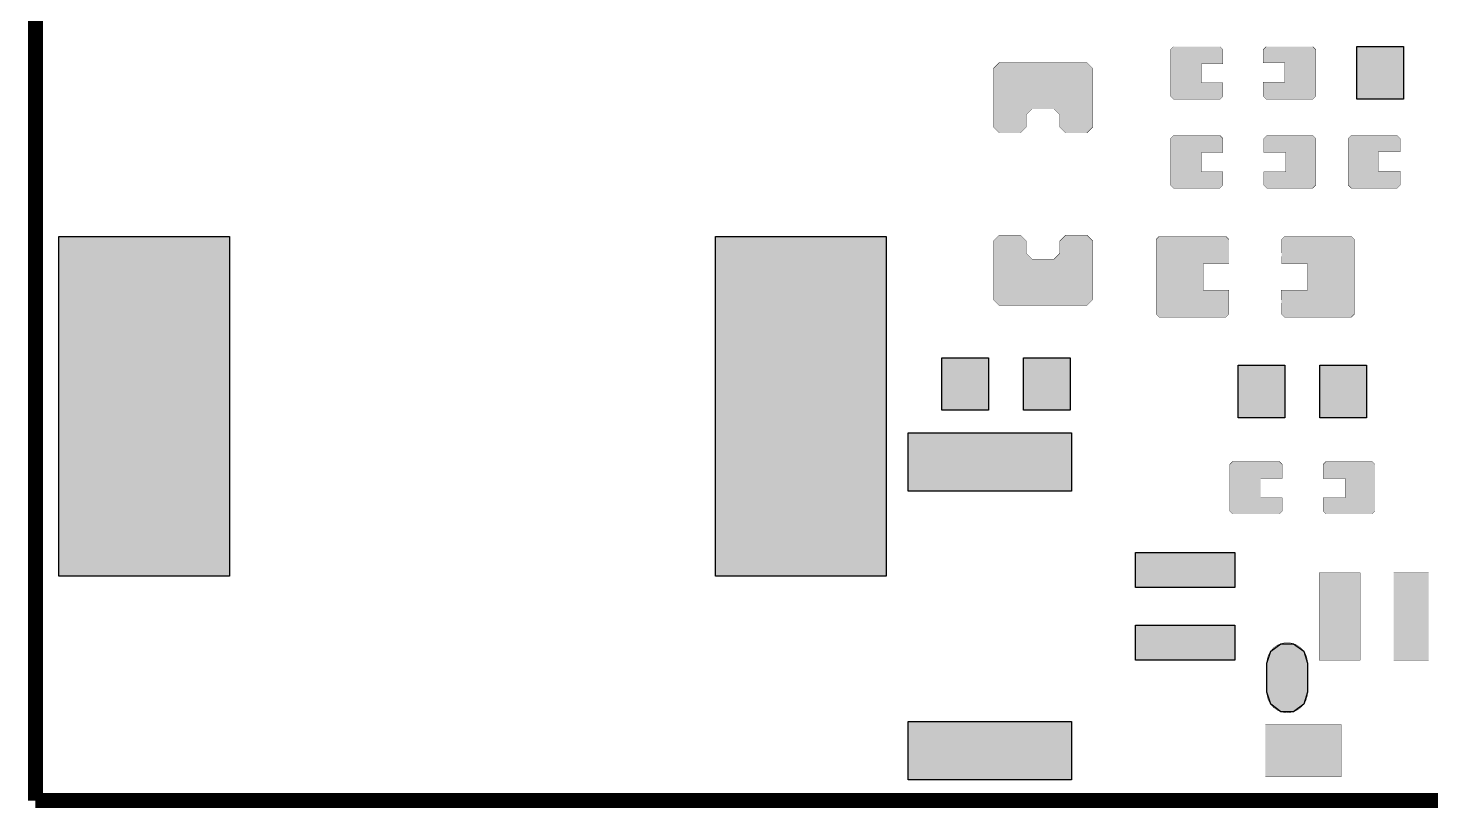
# Model space of a CAD drawing. Header units: millimetres. Extents: x -0.1 to 60.1, y -0.1 to 30.1.
# Drawn here: x -0.13 to 23.92, y -0.13 to 13.24 of the extents above; entities that cross this region are included whole.
import ezdxf

# ---------------------------------------------------------------- set-up
doc = ezdxf.new("R2010")
doc.units = ezdxf.units.MM
doc.header["$MEASUREMENT"] = 0
doc.layers.add('Board-Outline-Layer', color=7, linetype='Continuous', true_color=0xff00ff)
doc.layers.add('Top-Paste-Mask-Layer', color=7, linetype='Continuous', true_color=0x808080)

msp = doc.modelspace()

# ---------------------------------------------------------------- hatches: boundary and pattern name
at = {"layer": 'Top-Paste-Mask-Layer'}
for points in [[(19.506, 12.024), (20.306, 12.024), (20.356, 12.074), (20.356, 12.302), (19.986, 12.302), (19.986, 12.632), (20.356, 12.632), (20.356, 12.874), (20.306, 12.924), (19.506, 12.924), (19.456, 12.874), (19.456, 12.074)], [(19.506, 12.024), (20.306, 12.024), (20.356, 12.074), (20.356, 12.302), (19.986, 12.302), (19.986, 12.632), (20.356, 12.632), (20.356, 12.874), (20.306, 12.924), (19.506, 12.924), (19.456, 12.874), (19.456, 12.074)], [(21.896, 12.924), (21.096, 12.924), (21.046, 12.874), (21.046, 12.646), (21.416, 12.646), (21.416, 12.316), (21.046, 12.316), (21.046, 12.074), (21.096, 12.024), (21.896, 12.024), (21.946, 12.074), (21.946, 12.874)], [(21.896, 12.924), (21.096, 12.924), (21.046, 12.874), (21.046, 12.646), (21.416, 12.646), (21.416, 12.316), (21.046, 12.316), (21.046, 12.074), (21.096, 12.024), (21.896, 12.024), (21.946, 12.074), (21.946, 12.874)], [(23.449, 12.924), (23.449, 12.024), (22.649, 12.024), (22.649, 12.924)], [(18.023, 11.444), (17.661, 11.444), (17.561, 11.544), (17.561, 11.755), (17.461, 11.855), (17.083, 11.855), (16.983, 11.755), (16.983, 11.544), (16.883, 11.444), (16.522, 11.444), (16.422, 11.544), (16.422, 12.552), (16.522, 12.652), (18.023, 12.652), (18.123, 12.552), (18.123, 11.544)], [(18.023, 11.444), (17.661, 11.444), (17.561, 11.544), (17.561, 11.755), (17.461, 11.855), (17.083, 11.855), (16.983, 11.755), (16.983, 11.544), (16.883, 11.444), (16.522, 11.444), (16.422, 11.544), (16.422, 12.552), (16.522, 12.652), (18.023, 12.652), (18.123, 12.552), (18.123, 11.544)], [(19.506, 10.5), (20.306, 10.5), (20.356, 10.55), (20.356, 10.778), (19.986, 10.778), (19.986, 11.108), (20.356, 11.108), (20.356, 11.35), (20.306, 11.4), (19.506, 11.4), (19.456, 11.35), (19.456, 10.55)], [(19.506, 10.5), (20.306, 10.5), (20.356, 10.55), (20.356, 10.778), (19.986, 10.778), (19.986, 11.108), (20.356, 11.108), (20.356, 11.35), (20.306, 11.4), (19.506, 11.4), (19.456, 11.35), (19.456, 10.55)], [(21.056, 10.55), (21.056, 10.778), (21.436, 10.778), (21.436, 11.108), (21.056, 11.108), (21.056, 11.35), (21.106, 11.4), (21.896, 11.4), (21.946, 11.35), (21.946, 10.55), (21.896, 10.5), (21.106, 10.5)], [(21.056, 10.55), (21.056, 10.778), (21.436, 10.778), (21.436, 11.108), (21.056, 11.108), (21.056, 11.35), (21.106, 11.4), (21.896, 11.4), (21.946, 11.35), (21.946, 10.55), (21.896, 10.5), (21.106, 10.5)], [(23.394, 11.35), (23.394, 11.122), (23.014, 11.122), (23.014, 10.792), (23.394, 10.792), (23.394, 10.55), (23.344, 10.5), (22.554, 10.5), (22.504, 10.55), (22.504, 11.35), (22.554, 11.4), (23.344, 11.4)], [(23.394, 11.35), (23.394, 11.122), (23.014, 11.122), (23.014, 10.792), (23.394, 10.792), (23.394, 10.55), (23.344, 10.5), (22.554, 10.5), (22.504, 10.55), (22.504, 11.35), (22.554, 11.4), (23.344, 11.4)], [(3.327, 9.669), (3.327, 3.849), (0.403, 3.849), (0.403, 9.669)], [(14.583, 9.669), (14.583, 3.849), (11.659, 3.849), (11.659, 9.669)], [(18.023, 9.694), (17.661, 9.694), (17.561, 9.594), (17.561, 9.383), (17.461, 9.283), (17.083, 9.283), (16.983, 9.383), (16.983, 9.594), (16.883, 9.694), (16.522, 9.694), (16.422, 9.594), (16.422, 8.586), (16.522, 8.486), (18.023, 8.486), (18.123, 8.586), (18.123, 9.594)], [(18.023, 9.694), (17.661, 9.694), (17.561, 9.594), (17.561, 9.383), (17.461, 9.283), (17.083, 9.283), (16.983, 9.383), (16.983, 9.594), (16.883, 9.694), (16.522, 9.694), (16.422, 9.594), (16.422, 8.586), (16.522, 8.486), (18.023, 8.486), (18.123, 8.586), (18.123, 9.594)], [(20.459, 9.619), (20.459, 9.199), (20.014, 9.199), (20.014, 8.749), (20.454, 8.749), (20.459, 8.339), (20.409, 8.289), (19.259, 8.289), (19.209, 8.339), (19.209, 9.619), (19.259, 9.669), (20.409, 9.669)], [(20.459, 9.619), (20.459, 9.199), (20.014, 9.199), (20.014, 8.749), (20.454, 8.749), (20.459, 8.339), (20.409, 8.289), (19.259, 8.289), (19.209, 8.339), (19.209, 9.619), (19.259, 9.669), (20.409, 9.669)], [(22.609, 9.619), (22.609, 8.339), (22.559, 8.289), (21.409, 8.289), (21.359, 8.339), (21.354, 8.749), (21.804, 8.749), (21.804, 9.199), (21.364, 9.199), (21.359, 9.619), (21.409, 9.669), (22.559, 9.669)], [(22.609, 9.619), (22.609, 8.339), (22.559, 8.289), (21.409, 8.289), (21.359, 8.339), (21.354, 8.749), (21.804, 8.749), (21.804, 9.199), (21.364, 9.199), (21.359, 9.619), (21.409, 9.669), (22.559, 9.669)], [(16.337, 7.59), (16.337, 6.69), (15.537, 6.69), (15.537, 7.59)], [(17.737, 7.59), (17.737, 6.69), (16.937, 6.69), (16.937, 7.59)], [(20.617, 6.563), (20.617, 7.463), (21.417, 7.463), (21.417, 6.563)], [(22.017, 6.563), (22.017, 7.463), (22.817, 7.463), (22.817, 6.563)], [(17.759, 5.305), (14.959, 5.305), (14.959, 6.305), (17.759, 6.305)], [(20.522, 4.912), (21.322, 4.912), (21.372, 4.962), (21.372, 5.19), (21.002, 5.19), (21.002, 5.52), (21.372, 5.52), (21.372, 5.762), (21.322, 5.812), (20.522, 5.812), (20.472, 5.762), (20.472, 4.962)], [(20.522, 4.912), (21.322, 4.912), (21.372, 4.962), (21.372, 5.19), (21.002, 5.19), (21.002, 5.52), (21.372, 5.52), (21.372, 5.762), (21.322, 5.812), (20.522, 5.812), (20.472, 5.762), (20.472, 4.962)], [(22.072, 4.962), (22.072, 5.19), (22.452, 5.19), (22.452, 5.52), (22.072, 5.52), (22.072, 5.762), (22.122, 5.812), (22.912, 5.812), (22.962, 5.762), (22.962, 4.962), (22.912, 4.912), (22.122, 4.912)], [(22.072, 4.962), (22.072, 5.19), (22.452, 5.19), (22.452, 5.52), (22.072, 5.52), (22.072, 5.762), (22.122, 5.812), (22.912, 5.812), (22.962, 5.762), (22.962, 4.962), (22.912, 4.912), (22.122, 4.912)], [(20.559, 3.655), (18.859, 3.655), (18.859, 4.255), (20.559, 4.255)], [(22.007, 3.906), (22.007, 2.406), (22.707, 2.406), (22.707, 3.906)], [(22.007, 3.906), (22.007, 2.406), (22.707, 2.406), (22.707, 3.906)], [(23.282, 3.906), (23.282, 2.406), (23.882, 2.406), (23.882, 3.906)], [(23.282, 3.906), (23.282, 2.406), (23.882, 2.406), (23.882, 3.906)], [(20.559, 2.405), (18.859, 2.405), (18.859, 3.005), (20.559, 3.005)], [(21.448, 2.706), (21.431, 2.705), (21.414, 2.703), (21.396, 2.701), (21.379, 2.697), (21.362, 2.693), (21.346, 2.688), (21.329, 2.682), (21.313, 2.675), (21.297, 2.668), (21.282, 2.659), (21.267, 2.65), (21.253, 2.64), (21.239, 2.63), (21.226, 2.619), (21.213, 2.607), (21.201, 2.594), (21.189, 2.581), (21.178, 2.568), (21.168, 2.553), (21.158, 2.539), (21.15, 2.524), (21.142, 2.508), (21.135, 2.492), (21.128, 2.476), (21.123, 2.459), (21.118, 2.443), (21.114, 2.426), (21.111, 2.408), (21.109, 2.391), (21.108, 2.374), (21.107, 2.356), (21.107, 1.856), (21.108, 1.839), (21.109, 1.821), (21.111, 1.804), (21.114, 1.787), (21.118, 1.77), (21.123, 1.753), (21.128, 1.736), (21.135, 1.72), (21.142, 1.704), (21.15, 1.689), (21.158, 1.674), (21.168, 1.659), (21.178, 1.645), (21.189, 1.631), (21.201, 1.618), (21.213, 1.606), (21.226, 1.594), (21.239, 1.583), (21.253, 1.572), (21.267, 1.562), (21.282, 1.553), (21.297, 1.545), (21.313, 1.537), (21.329, 1.53), (21.346, 1.524), (21.362, 1.519), (21.379, 1.515), (21.396, 1.511), (21.414, 1.509), (21.431, 1.507), (21.448, 1.506), (21.466, 1.506), (21.483, 1.507), (21.501, 1.509), (21.518, 1.511), (21.535, 1.515), (21.552, 1.519), (21.569, 1.524), (21.585, 1.53), (21.601, 1.537), (21.617, 1.545), (21.632, 1.553), (21.647, 1.562), (21.661, 1.572), (21.675, 1.583), (21.689, 1.594), (21.701, 1.606), (21.714, 1.618), (21.725, 1.631), (21.736, 1.645), (21.746, 1.659), (21.756, 1.674), (21.764, 1.689), (21.772, 1.704), (21.78, 1.72), (21.786, 1.736), (21.792, 1.753), (21.796, 1.77), (21.8, 1.787), (21.803, 1.804), (21.805, 1.821), (21.807, 1.839), (21.807, 1.856), (21.807, 2.356), (21.807, 2.374), (21.805, 2.391), (21.803, 2.408), (21.8, 2.426), (21.796, 2.443), (21.792, 2.459), (21.786, 2.476), (21.78, 2.492), (21.772, 2.508), (21.764, 2.524), (21.756, 2.539), (21.746, 2.553), (21.736, 2.568), (21.725, 2.581), (21.714, 2.594), (21.701, 2.607), (21.689, 2.619), (21.675, 2.63), (21.661, 2.64), (21.647, 2.65), (21.632, 2.659), (21.617, 2.668), (21.601, 2.675), (21.585, 2.682), (21.569, 2.688), (21.552, 2.693), (21.535, 2.697), (21.518, 2.701), (21.501, 2.703), (21.483, 2.705), (21.466, 2.706)], [(21.448, 2.706), (21.431, 2.705), (21.414, 2.703), (21.396, 2.701), (21.379, 2.697), (21.362, 2.693), (21.346, 2.688), (21.329, 2.682), (21.313, 2.675), (21.297, 2.668), (21.282, 2.659), (21.267, 2.65), (21.253, 2.64), (21.239, 2.63), (21.226, 2.619), (21.213, 2.607), (21.201, 2.594), (21.189, 2.581), (21.178, 2.568), (21.168, 2.553), (21.158, 2.539), (21.15, 2.524), (21.142, 2.508), (21.135, 2.492), (21.128, 2.476), (21.123, 2.459), (21.118, 2.443), (21.114, 2.426), (21.111, 2.408), (21.109, 2.391), (21.108, 2.374), (21.107, 2.356), (21.107, 1.856), (21.108, 1.839), (21.109, 1.821), (21.111, 1.804), (21.114, 1.787), (21.118, 1.77), (21.123, 1.753), (21.128, 1.736), (21.135, 1.72), (21.142, 1.704), (21.15, 1.689), (21.158, 1.674), (21.168, 1.659), (21.178, 1.645), (21.189, 1.631), (21.201, 1.618), (21.213, 1.606), (21.226, 1.594), (21.239, 1.583), (21.253, 1.572), (21.267, 1.562), (21.282, 1.553), (21.297, 1.545), (21.313, 1.537), (21.329, 1.53), (21.346, 1.524), (21.362, 1.519), (21.379, 1.515), (21.396, 1.511), (21.414, 1.509), (21.431, 1.507), (21.448, 1.506), (21.466, 1.506), (21.483, 1.507), (21.501, 1.509), (21.518, 1.511), (21.535, 1.515), (21.552, 1.519), (21.569, 1.524), (21.585, 1.53), (21.601, 1.537), (21.617, 1.545), (21.632, 1.553), (21.647, 1.562), (21.661, 1.572), (21.675, 1.583), (21.689, 1.594), (21.701, 1.606), (21.714, 1.618), (21.725, 1.631), (21.736, 1.645), (21.746, 1.659), (21.756, 1.674), (21.764, 1.689), (21.772, 1.704), (21.78, 1.72), (21.786, 1.736), (21.792, 1.753), (21.796, 1.77), (21.8, 1.787), (21.803, 1.804), (21.805, 1.821), (21.807, 1.839), (21.807, 1.856), (21.807, 2.356), (21.807, 2.374), (21.805, 2.391), (21.803, 2.408), (21.8, 2.426), (21.796, 2.443), (21.792, 2.459), (21.786, 2.476), (21.78, 2.492), (21.772, 2.508), (21.764, 2.524), (21.756, 2.539), (21.746, 2.553), (21.736, 2.568), (21.725, 2.581), (21.714, 2.594), (21.701, 2.607), (21.689, 2.619), (21.675, 2.63), (21.661, 2.64), (21.647, 2.65), (21.632, 2.659), (21.617, 2.668), (21.601, 2.675), (21.585, 2.682), (21.569, 2.688), (21.552, 2.693), (21.535, 2.697), (21.518, 2.701), (21.501, 2.703), (21.483, 2.705), (21.466, 2.706)], [(21.807, 1.856), (21.74, 1.65), (21.565, 1.523), (21.349, 1.523), (21.174, 1.65), (21.107, 1.856), (21.107, 2.356), (21.174, 2.562), (21.349, 2.689), (21.565, 2.689), (21.74, 2.562), (21.807, 2.356)], [(17.759, 0.355), (14.959, 0.355), (14.959, 1.355), (17.759, 1.355)], [(21.082, 1.306), (21.082, 0.406), (22.382, 0.406), (22.382, 1.306)], [(21.082, 1.306), (21.082, 0.406), (22.382, 0.406), (22.382, 1.306)]]:
    msp.add_hatch(color=256, dxfattribs=at).paths.add_polyline_path(points)

# ---------------------------------------------------------------- linework, layer by layer
at = {"layer": 'Board-Outline-Layer', "const_width": 0.254}
for points in [[(0, 0), (0, 30)], [(55.753, 0), (0, 0)]]:
    msp.add_lwpolyline(points, dxfattribs=at)
at = {"layer": 'Top-Paste-Mask-Layer', "const_width": 0.00508}
for points in [[(19.506, 12.024), (20.306, 12.024), (20.356, 12.074), (20.356, 12.302), (19.986, 12.302), (19.986, 12.632), (20.356, 12.632), (20.356, 12.874), (20.306, 12.924), (19.506, 12.924), (19.456, 12.874), (19.456, 12.074)], [(19.506, 12.024), (20.306, 12.024), (20.356, 12.074), (20.356, 12.302), (19.986, 12.302), (19.986, 12.632), (20.356, 12.632), (20.356, 12.874), (20.306, 12.924), (19.506, 12.924), (19.456, 12.874), (19.456, 12.074)], [(21.896, 12.924), (21.096, 12.924), (21.046, 12.874), (21.046, 12.646), (21.416, 12.646), (21.416, 12.316), (21.046, 12.316), (21.046, 12.074), (21.096, 12.024), (21.896, 12.024), (21.946, 12.074), (21.946, 12.874)], [(21.896, 12.924), (21.096, 12.924), (21.046, 12.874), (21.046, 12.646), (21.416, 12.646), (21.416, 12.316), (21.046, 12.316), (21.046, 12.074), (21.096, 12.024), (21.896, 12.024), (21.946, 12.074), (21.946, 12.874)], [(18.023, 11.444), (17.661, 11.444), (17.561, 11.544), (17.561, 11.755), (17.461, 11.855), (17.083, 11.855), (16.983, 11.755), (16.983, 11.544), (16.883, 11.444), (16.522, 11.444), (16.422, 11.544), (16.422, 12.552), (16.522, 12.652), (18.023, 12.652), (18.123, 12.552), (18.123, 11.544)], [(18.023, 11.444), (17.661, 11.444), (17.561, 11.544), (17.561, 11.755), (17.461, 11.855), (17.083, 11.855), (16.983, 11.755), (16.983, 11.544), (16.883, 11.444), (16.522, 11.444), (16.422, 11.544), (16.422, 12.552), (16.522, 12.652), (18.023, 12.652), (18.123, 12.552), (18.123, 11.544)], [(19.506, 10.5), (20.306, 10.5), (20.356, 10.55), (20.356, 10.778), (19.986, 10.778), (19.986, 11.108), (20.356, 11.108), (20.356, 11.35), (20.306, 11.4), (19.506, 11.4), (19.456, 11.35), (19.456, 10.55)], [(19.506, 10.5), (20.306, 10.5), (20.356, 10.55), (20.356, 10.778), (19.986, 10.778), (19.986, 11.108), (20.356, 11.108), (20.356, 11.35), (20.306, 11.4), (19.506, 11.4), (19.456, 11.35), (19.456, 10.55)], [(21.056, 10.55), (21.056, 10.778), (21.436, 10.778), (21.436, 11.108), (21.056, 11.108), (21.056, 11.35), (21.106, 11.4), (21.896, 11.4), (21.946, 11.35), (21.946, 10.55), (21.896, 10.5), (21.106, 10.5)], [(21.056, 10.55), (21.056, 10.778), (21.436, 10.778), (21.436, 11.108), (21.056, 11.108), (21.056, 11.35), (21.106, 11.4), (21.896, 11.4), (21.946, 11.35), (21.946, 10.55), (21.896, 10.5), (21.106, 10.5)], [(23.394, 11.35), (23.394, 11.122), (23.014, 11.122), (23.014, 10.792), (23.394, 10.792), (23.394, 10.55), (23.344, 10.5), (22.554, 10.5), (22.504, 10.55), (22.504, 11.35), (22.554, 11.4), (23.344, 11.4)], [(23.394, 11.35), (23.394, 11.122), (23.014, 11.122), (23.014, 10.792), (23.394, 10.792), (23.394, 10.55), (23.344, 10.5), (22.554, 10.5), (22.504, 10.55), (22.504, 11.35), (22.554, 11.4), (23.344, 11.4)], [(18.023, 9.694), (17.661, 9.694), (17.561, 9.594), (17.561, 9.383), (17.461, 9.283), (17.083, 9.283), (16.983, 9.383), (16.983, 9.594), (16.883, 9.694), (16.522, 9.694), (16.422, 9.594), (16.422, 8.586), (16.522, 8.486), (18.023, 8.486), (18.123, 8.586), (18.123, 9.594)], [(18.023, 9.694), (17.661, 9.694), (17.561, 9.594), (17.561, 9.383), (17.461, 9.283), (17.083, 9.283), (16.983, 9.383), (16.983, 9.594), (16.883, 9.694), (16.522, 9.694), (16.422, 9.594), (16.422, 8.586), (16.522, 8.486), (18.023, 8.486), (18.123, 8.586), (18.123, 9.594)], [(20.459, 9.619), (20.459, 9.199), (20.014, 9.199), (20.014, 8.749), (20.454, 8.749), (20.459, 8.339), (20.409, 8.289), (19.259, 8.289), (19.209, 8.339), (19.209, 9.619), (19.259, 9.669), (20.409, 9.669)], [(20.459, 9.619), (20.459, 9.199), (20.014, 9.199), (20.014, 8.749), (20.454, 8.749), (20.459, 8.339), (20.409, 8.289), (19.259, 8.289), (19.209, 8.339), (19.209, 9.619), (19.259, 9.669), (20.409, 9.669)], [(22.609, 9.619), (22.609, 8.339), (22.559, 8.289), (21.409, 8.289), (21.359, 8.339), (21.354, 8.749), (21.804, 8.749), (21.804, 9.199), (21.364, 9.199), (21.359, 9.619), (21.409, 9.669), (22.559, 9.669)], [(22.609, 9.619), (22.609, 8.339), (22.559, 8.289), (21.409, 8.289), (21.359, 8.339), (21.354, 8.749), (21.804, 8.749), (21.804, 9.199), (21.364, 9.199), (21.359, 9.619), (21.409, 9.669), (22.559, 9.669)], [(20.522, 4.912), (21.322, 4.912), (21.372, 4.962), (21.372, 5.19), (21.002, 5.19), (21.002, 5.52), (21.372, 5.52), (21.372, 5.762), (21.322, 5.812), (20.522, 5.812), (20.472, 5.762), (20.472, 4.962)], [(20.522, 4.912), (21.322, 4.912), (21.372, 4.962), (21.372, 5.19), (21.002, 5.19), (21.002, 5.52), (21.372, 5.52), (21.372, 5.762), (21.322, 5.812), (20.522, 5.812), (20.472, 5.762), (20.472, 4.962)], [(22.072, 4.962), (22.072, 5.19), (22.452, 5.19), (22.452, 5.52), (22.072, 5.52), (22.072, 5.762), (22.122, 5.812), (22.912, 5.812), (22.962, 5.762), (22.962, 4.962), (22.912, 4.912), (22.122, 4.912)], [(22.072, 4.962), (22.072, 5.19), (22.452, 5.19), (22.452, 5.52), (22.072, 5.52), (22.072, 5.762), (22.122, 5.812), (22.912, 5.812), (22.962, 5.762), (22.962, 4.962), (22.912, 4.912), (22.122, 4.912)], [(22.007, 3.906), (22.007, 2.406), (22.707, 2.406), (22.707, 3.906)], [(22.007, 3.906), (22.007, 2.406), (22.707, 2.406), (22.707, 3.906)], [(23.282, 3.906), (23.282, 2.406), (23.882, 2.406), (23.882, 3.906)], [(23.282, 3.906), (23.282, 2.406), (23.882, 2.406), (23.882, 3.906)], [(21.448, 2.706), (21.431, 2.705), (21.414, 2.703), (21.396, 2.701), (21.379, 2.697), (21.362, 2.693), (21.346, 2.688), (21.329, 2.682), (21.313, 2.675), (21.297, 2.668), (21.282, 2.659), (21.267, 2.65), (21.253, 2.64), (21.239, 2.63), (21.226, 2.619), (21.213, 2.607), (21.201, 2.594), (21.189, 2.581), (21.178, 2.568), (21.168, 2.553), (21.158, 2.539), (21.15, 2.524), (21.142, 2.508), (21.135, 2.492), (21.128, 2.476), (21.123, 2.459), (21.118, 2.443), (21.114, 2.426), (21.111, 2.408), (21.109, 2.391), (21.108, 2.374), (21.107, 2.356), (21.107, 1.856), (21.108, 1.839), (21.109, 1.821), (21.111, 1.804), (21.114, 1.787), (21.118, 1.77), (21.123, 1.753), (21.128, 1.736), (21.135, 1.72), (21.142, 1.704), (21.15, 1.689), (21.158, 1.674), (21.168, 1.659), (21.178, 1.645), (21.189, 1.631), (21.201, 1.618), (21.213, 1.606), (21.226, 1.594), (21.239, 1.583), (21.253, 1.572), (21.267, 1.562), (21.282, 1.553), (21.297, 1.545), (21.313, 1.537), (21.329, 1.53), (21.346, 1.524), (21.362, 1.519), (21.379, 1.515), (21.396, 1.511), (21.414, 1.509), (21.431, 1.507), (21.448, 1.506), (21.466, 1.506), (21.483, 1.507), (21.501, 1.509), (21.518, 1.511), (21.535, 1.515), (21.552, 1.519), (21.569, 1.524), (21.585, 1.53), (21.601, 1.537), (21.617, 1.545), (21.632, 1.553), (21.647, 1.562), (21.661, 1.572), (21.675, 1.583), (21.689, 1.594), (21.701, 1.606), (21.714, 1.618), (21.725, 1.631), (21.736, 1.645), (21.746, 1.659), (21.756, 1.674), (21.764, 1.689), (21.772, 1.704), (21.78, 1.72), (21.786, 1.736), (21.792, 1.753), (21.796, 1.77), (21.8, 1.787), (21.803, 1.804), (21.805, 1.821), (21.807, 1.839), (21.807, 1.856), (21.807, 2.356), (21.807, 2.374), (21.805, 2.391), (21.803, 2.408), (21.8, 2.426), (21.796, 2.443), (21.792, 2.459), (21.786, 2.476), (21.78, 2.492), (21.772, 2.508), (21.764, 2.524), (21.756, 2.539), (21.746, 2.553), (21.736, 2.568), (21.725, 2.581), (21.714, 2.594), (21.701, 2.607), (21.689, 2.619), (21.675, 2.63), (21.661, 2.64), (21.647, 2.65), (21.632, 2.659), (21.617, 2.668), (21.601, 2.675), (21.585, 2.682), (21.569, 2.688), (21.552, 2.693), (21.535, 2.697), (21.518, 2.701), (21.501, 2.703), (21.483, 2.705), (21.466, 2.706)], [(21.448, 2.706), (21.431, 2.705), (21.414, 2.703), (21.396, 2.701), (21.379, 2.697), (21.362, 2.693), (21.346, 2.688), (21.329, 2.682), (21.313, 2.675), (21.297, 2.668), (21.282, 2.659), (21.267, 2.65), (21.253, 2.64), (21.239, 2.63), (21.226, 2.619), (21.213, 2.607), (21.201, 2.594), (21.189, 2.581), (21.178, 2.568), (21.168, 2.553), (21.158, 2.539), (21.15, 2.524), (21.142, 2.508), (21.135, 2.492), (21.128, 2.476), (21.123, 2.459), (21.118, 2.443), (21.114, 2.426), (21.111, 2.408), (21.109, 2.391), (21.108, 2.374), (21.107, 2.356), (21.107, 1.856), (21.108, 1.839), (21.109, 1.821), (21.111, 1.804), (21.114, 1.787), (21.118, 1.77), (21.123, 1.753), (21.128, 1.736), (21.135, 1.72), (21.142, 1.704), (21.15, 1.689), (21.158, 1.674), (21.168, 1.659), (21.178, 1.645), (21.189, 1.631), (21.201, 1.618), (21.213, 1.606), (21.226, 1.594), (21.239, 1.583), (21.253, 1.572), (21.267, 1.562), (21.282, 1.553), (21.297, 1.545), (21.313, 1.537), (21.329, 1.53), (21.346, 1.524), (21.362, 1.519), (21.379, 1.515), (21.396, 1.511), (21.414, 1.509), (21.431, 1.507), (21.448, 1.506), (21.466, 1.506), (21.483, 1.507), (21.501, 1.509), (21.518, 1.511), (21.535, 1.515), (21.552, 1.519), (21.569, 1.524), (21.585, 1.53), (21.601, 1.537), (21.617, 1.545), (21.632, 1.553), (21.647, 1.562), (21.661, 1.572), (21.675, 1.583), (21.689, 1.594), (21.701, 1.606), (21.714, 1.618), (21.725, 1.631), (21.736, 1.645), (21.746, 1.659), (21.756, 1.674), (21.764, 1.689), (21.772, 1.704), (21.78, 1.72), (21.786, 1.736), (21.792, 1.753), (21.796, 1.77), (21.8, 1.787), (21.803, 1.804), (21.805, 1.821), (21.807, 1.839), (21.807, 1.856), (21.807, 2.356), (21.807, 2.374), (21.805, 2.391), (21.803, 2.408), (21.8, 2.426), (21.796, 2.443), (21.792, 2.459), (21.786, 2.476), (21.78, 2.492), (21.772, 2.508), (21.764, 2.524), (21.756, 2.539), (21.746, 2.553), (21.736, 2.568), (21.725, 2.581), (21.714, 2.594), (21.701, 2.607), (21.689, 2.619), (21.675, 2.63), (21.661, 2.64), (21.647, 2.65), (21.632, 2.659), (21.617, 2.668), (21.601, 2.675), (21.585, 2.682), (21.569, 2.688), (21.552, 2.693), (21.535, 2.697), (21.518, 2.701), (21.501, 2.703), (21.483, 2.705), (21.466, 2.706)], [(21.082, 1.306), (21.082, 0.406), (22.382, 0.406), (22.382, 1.306)], [(21.082, 1.306), (21.082, 0.406), (22.382, 0.406), (22.382, 1.306)]]:
    msp.add_lwpolyline(points, close=True, dxfattribs=at)
at = {"layer": 'Top-Paste-Mask-Layer'}
for points in [[(23.449, 12.924), (23.449, 12.024), (22.649, 12.024), (22.649, 12.924)], [(3.327, 9.669), (3.327, 3.849), (0.403, 3.849), (0.403, 9.669)], [(14.583, 9.669), (14.583, 3.849), (11.659, 3.849), (11.659, 9.669)], [(16.337, 7.59), (16.337, 6.69), (15.537, 6.69), (15.537, 7.59)], [(17.737, 7.59), (17.737, 6.69), (16.937, 6.69), (16.937, 7.59)], [(20.617, 6.563), (20.617, 7.463), (21.417, 7.463), (21.417, 6.563)], [(22.017, 6.563), (22.017, 7.463), (22.817, 7.463), (22.817, 6.563)], [(17.759, 5.305), (14.959, 5.305), (14.959, 6.305), (17.759, 6.305)], [(20.559, 3.655), (18.859, 3.655), (18.859, 4.255), (20.559, 4.255)], [(20.559, 2.405), (18.859, 2.405), (18.859, 3.005), (20.559, 3.005)], [(21.807, 1.856), (21.74, 1.65), (21.565, 1.523), (21.349, 1.523), (21.174, 1.65), (21.107, 1.856), (21.107, 2.356), (21.174, 2.562), (21.349, 2.689), (21.565, 2.689), (21.74, 2.562), (21.807, 2.356)], [(17.759, 0.355), (14.959, 0.355), (14.959, 1.355), (17.759, 1.355)]]:
    msp.add_lwpolyline(points, close=True, dxfattribs=at)

doc.saveas('drawing.dxf')
